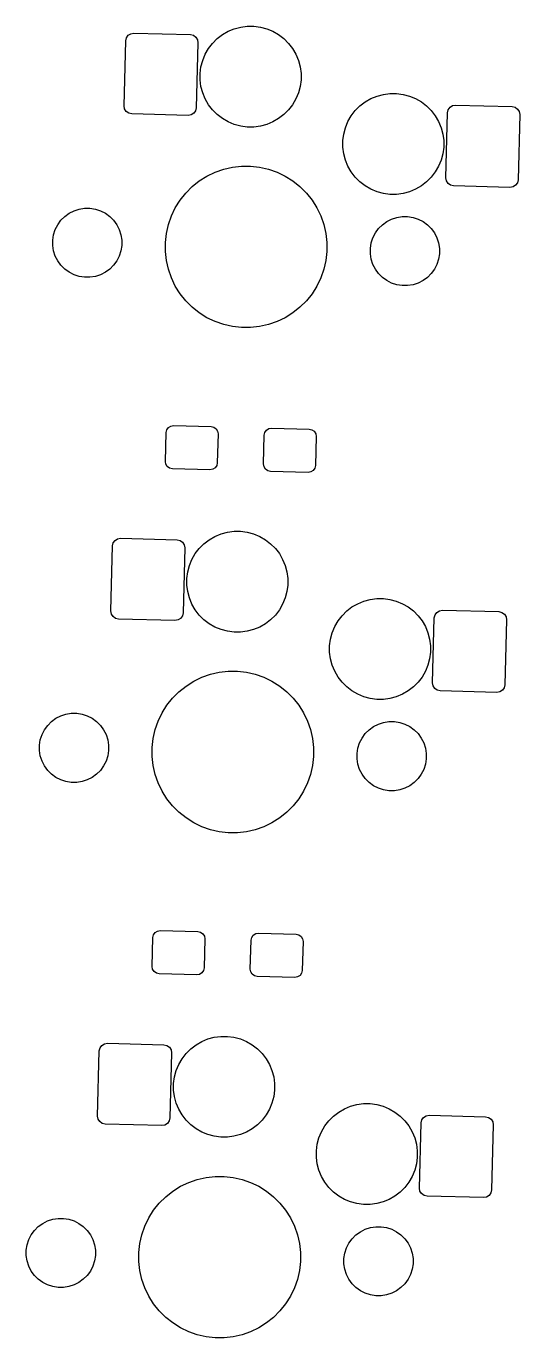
# Model space of a CAD drawing. Extents: x -173 to 103, y -39 to 59.
# Drawn here: x 48.1 to 65.18, y 7.77 to 53.2 of the extents above; entities that cross this region are included whole.
import ezdxf

# ---------------------------------------------------------------- set-up
doc = ezdxf.new("R2010")
doc.units = 0
doc.layers.add('BLACK', color=7, linetype='CONTINUOUS')

msp = doc.modelspace()

# ---------------------------------------------------------------- linework, layer by layer
at = {"layer": 'BLACK', "linetype": 'CONTINUOUS'}
for p, q in [((55.303566, 53.112357), (55.524677, 53.171603)), ((55.524677, 53.171603), (55.75163, 53.201482)), ((55.75163, 53.201482), (55.98054, 53.201482)), ((55.98054, 53.201482), (56.207493, 53.171603)), ((56.207493, 53.171603), (56.428604, 53.112357)), ((51.488042, 50.441226), (51.54711, 52.696974)), ((51.54711, 52.696974), (51.57051, 52.800386)), ((51.57051, 52.800386), (51.631703, 52.886972)), ((51.631703, 52.886972), (51.721373, 52.94355)), ((51.721373, 52.94355), (51.82587, 52.961505)), ((51.82587, 52.961505), (53.781721, 52.91029)), ((53.781721, 52.91029), (53.885133, 52.88689)), ((53.885133, 52.88689), (53.971719, 52.825697)), ((53.971719, 52.825697), (54.028297, 52.736027)), ((54.028297, 52.736027), (54.046252, 52.63153)), ((54.550365, 52.609084), (54.71223, 52.770949)), ((54.71223, 52.770949), (54.893837, 52.910301)), ((54.893837, 52.910301), (55.09208, 53.024756)), ((55.09208, 53.024756), (55.303566, 53.112357)), ((56.428604, 53.112357), (56.64009, 53.024756)), ((56.64009, 53.024756), (56.838333, 52.910301)), ((56.838333, 52.910301), (57.01994, 52.770949)), ((57.01994, 52.770949), (57.181805, 52.609084)), ((54.046252, 52.63153), (53.987184, 50.375782)), ((54.296558, 52.229234), (54.411013, 52.427477)), ((54.411013, 52.427477), (54.550365, 52.609084)), ((57.181805, 52.609084), (57.321157, 52.427477)), ((57.321157, 52.427477), (57.435612, 52.229234)), ((54.119832, 51.569684), (54.149711, 51.796637)), ((54.149711, 51.796637), (54.208957, 52.017748)), ((54.208957, 52.017748), (54.296558, 52.229234)), ((57.435612, 52.229234), (57.523213, 52.017748)), ((57.523213, 52.017748), (57.582459, 51.796637)), ((57.582459, 51.796637), (57.612338, 51.569684)), ((54.119832, 51.340774), (54.119832, 51.569684)), ((54.149711, 51.113821), (54.119832, 51.340774)), ((57.612338, 51.340774), (57.582459, 51.113821)), ((57.612338, 51.569684), (57.612338, 51.340774)), ((54.208957, 50.89271), (54.149711, 51.113821)), ((54.296558, 50.681224), (54.208957, 50.89271)), ((57.523213, 50.89271), (57.435612, 50.681224)), ((57.582459, 51.113821), (57.523213, 50.89271)), ((51.505997, 50.336729), (51.488042, 50.441226)), ((54.411013, 50.482981), (54.296558, 50.681224)), ((54.550365, 50.301374), (54.411013, 50.482981)), ((57.321157, 50.482981), (57.181805, 50.301374)), ((57.435612, 50.681224), (57.321157, 50.482981)), ((59.491062, 50.278953), (59.652927, 50.440818)), ((59.652927, 50.440818), (59.834534, 50.58017)), ((59.834534, 50.58017), (60.032777, 50.694625)), ((60.032777, 50.694625), (60.244263, 50.782226)), ((60.244263, 50.782226), (60.465374, 50.841472)), ((60.465374, 50.841472), (60.692327, 50.871351)), ((60.692327, 50.871351), (60.921237, 50.871351)), ((60.921237, 50.871351), (61.14819, 50.841472)), ((61.14819, 50.841472), (61.369301, 50.782226)), ((61.369301, 50.782226), (61.580787, 50.694625)), ((61.580787, 50.694625), (61.77903, 50.58017)), ((61.77903, 50.58017), (61.960637, 50.440818)), ((61.960637, 50.440818), (62.122502, 50.278953)), ((62.770276, 50.394544), (62.859946, 50.451122)), ((62.859946, 50.451122), (62.964443, 50.469077)), ((62.964443, 50.469077), (64.920294, 50.417862)), ((51.562575, 50.247059), (51.505997, 50.336729)), ((51.649161, 50.185866), (51.562575, 50.247059)), ((51.752573, 50.162466), (51.649161, 50.185866)), ((53.708424, 50.111251), (51.752573, 50.162466)), ((53.812921, 50.129206), (53.708424, 50.111251)), ((53.902591, 50.185784), (53.812921, 50.129206)), ((53.963784, 50.27237), (53.902591, 50.185784)), ((53.987184, 50.375782), (53.963784, 50.27237)), ((54.71223, 50.139509), (54.550365, 50.301374)), ((54.893837, 50.000157), (54.71223, 50.139509)), ((55.09208, 49.885702), (54.893837, 50.000157)), ((56.838333, 50.000157), (56.64009, 49.885702)), ((57.01994, 50.139509), (56.838333, 50.000157)), ((57.181805, 50.301374), (57.01994, 50.139509)), ((59.237255, 49.899103), (59.35171, 50.097346)), ((59.35171, 50.097346), (59.491062, 50.278953)), ((62.122502, 50.278953), (62.261854, 50.097346)), ((62.261854, 50.097346), (62.376309, 49.899103)), ((62.626615, 47.948798), (62.685683, 50.204546)), ((62.685683, 50.204546), (62.709083, 50.307958)), ((62.709083, 50.307958), (62.770276, 50.394544)), ((64.920294, 50.417862), (65.023706, 50.394462)), ((65.023706, 50.394462), (65.110292, 50.333269)), ((65.110292, 50.333269), (65.16687, 50.243599)), ((65.184825, 50.139102), (65.125757, 47.883354)), ((65.16687, 50.243599), (65.184825, 50.139102)), ((55.303566, 49.798101), (55.09208, 49.885702)), ((55.524677, 49.738855), (55.303566, 49.798101)), ((55.75163, 49.708976), (55.524677, 49.738855)), ((55.98054, 49.708976), (55.75163, 49.708976)), ((56.207493, 49.738855), (55.98054, 49.708976)), ((56.428604, 49.798101), (56.207493, 49.738855)), ((56.64009, 49.885702), (56.428604, 49.798101)), ((59.090408, 49.466506), (59.149654, 49.687617)), ((59.149654, 49.687617), (59.237255, 49.899103)), ((62.376309, 49.899103), (62.46391, 49.687617)), ((62.46391, 49.687617), (62.523156, 49.466506)), ((59.060529, 49.239553), (59.090408, 49.466506)), ((59.060529, 49.010643), (59.060529, 49.239553)), ((62.523156, 49.466506), (62.553035, 49.239553)), ((62.553035, 49.239553), (62.553035, 49.010643)), ((59.090408, 48.78369), (59.060529, 49.010643)), ((59.149654, 48.562579), (59.090408, 48.78369)), ((62.523156, 48.78369), (62.46391, 48.562579)), ((62.553035, 49.010643), (62.523156, 48.78369)), ((54.640127, 48.144114), (54.936502, 48.24782)), ((54.936502, 48.24782), (55.242624, 48.31769)), ((55.242624, 48.31769), (55.554644, 48.352846)), ((55.554644, 48.352846), (55.868638, 48.352846)), ((55.868638, 48.352846), (56.180658, 48.31769)), ((56.180658, 48.31769), (56.48678, 48.24782)), ((56.48678, 48.24782), (56.783155, 48.144114)), ((59.237255, 48.351093), (59.149654, 48.562579)), ((59.35171, 48.15285), (59.237255, 48.351093)), ((62.376309, 48.351093), (62.261854, 48.15285)), ((62.46391, 48.562579), (62.376309, 48.351093)), ((53.845871, 47.645049), (54.091361, 47.840821)), ((54.091361, 47.840821), (54.357228, 48.007877)), ((54.357228, 48.007877), (54.640127, 48.144114)), ((56.783155, 48.144114), (57.066054, 48.007877)), ((57.066054, 48.007877), (57.331921, 47.840821)), ((57.331921, 47.840821), (57.577411, 47.645049)), ((59.491062, 47.971243), (59.35171, 48.15285)), ((59.652927, 47.809378), (59.491062, 47.971243)), ((59.834534, 47.670026), (59.652927, 47.809378)), ((61.960637, 47.809378), (61.77903, 47.670026)), ((62.122502, 47.971243), (61.960637, 47.809378)), ((62.261854, 48.15285), (62.122502, 47.971243)), ((62.64457, 47.844301), (62.626615, 47.948798)), ((62.701148, 47.754631), (62.64457, 47.844301)), ((62.787734, 47.693438), (62.701148, 47.754631)), ((65.102357, 47.779942), (65.041164, 47.693356)), ((65.125757, 47.883354), (65.102357, 47.779942)), ((53.428071, 47.177531), (53.623843, 47.423021)), ((53.623843, 47.423021), (53.845871, 47.645049)), ((57.577411, 47.645049), (57.799439, 47.423021)), ((57.799439, 47.423021), (57.995211, 47.177531)), ((60.032777, 47.555571), (59.834534, 47.670026)), ((60.244263, 47.46797), (60.032777, 47.555571)), ((60.465374, 47.408724), (60.244263, 47.46797)), ((60.692327, 47.378845), (60.465374, 47.408724)), ((60.921237, 47.378845), (60.692327, 47.378845)), ((61.14819, 47.408724), (60.921237, 47.378845)), ((61.369301, 47.46797), (61.14819, 47.408724)), ((61.580787, 47.555571), (61.369301, 47.46797)), ((61.77903, 47.670026), (61.580787, 47.555571)), ((62.891146, 47.670038), (62.787734, 47.693438)), ((64.846997, 47.618823), (62.891146, 47.670038)), ((64.951494, 47.636778), (64.846997, 47.618823)), ((65.041164, 47.693356), (64.951494, 47.636778)), ((49.586528, 46.724392), (49.754306, 46.809879)), ((49.754306, 46.809879), (49.933392, 46.868068)), ((49.933392, 46.868068), (50.119375, 46.897525)), ((50.119375, 46.897525), (50.307677, 46.897525)), ((50.307677, 46.897525), (50.49366, 46.868068)), ((50.49366, 46.868068), (50.672746, 46.809879)), ((50.672746, 46.809879), (50.840524, 46.724392)), ((53.124778, 46.628765), (53.261015, 46.911664)), ((53.261015, 46.911664), (53.428071, 47.177531)), ((57.995211, 47.177531), (58.162267, 46.911664)), ((58.162267, 46.911664), (58.298504, 46.628765)), ((49.190358, 46.328222), (49.301039, 46.480562)), ((49.301039, 46.480562), (49.434188, 46.613711)), ((49.434188, 46.613711), (49.586528, 46.724392)), ((50.840524, 46.724392), (50.992864, 46.613711)), ((50.992864, 46.613711), (51.126013, 46.480562)), ((51.126013, 46.480562), (51.236694, 46.328222)), ((53.021072, 46.33239), (53.124778, 46.628765)), ((58.298504, 46.628765), (58.40221, 46.33239)), ((60.430418, 46.325765), (60.582758, 46.436446)), ((60.582758, 46.436446), (60.750536, 46.521933)), ((60.750536, 46.521933), (60.929622, 46.580122)), ((60.929622, 46.580122), (61.115605, 46.609579)), ((61.115605, 46.609579), (61.303907, 46.609579)), ((61.303907, 46.609579), (61.48989, 46.580122)), ((61.48989, 46.580122), (61.668976, 46.521933)), ((61.668976, 46.521933), (61.836754, 46.436446)), ((61.836754, 46.436446), (61.989094, 46.325765)), ((49.017225, 45.795375), (49.046682, 45.981358)), ((49.046682, 45.981358), (49.104871, 46.160444)), ((49.104871, 46.160444), (49.190358, 46.328222)), ((51.236694, 46.328222), (51.322181, 46.160444)), ((51.322181, 46.160444), (51.38037, 45.981358)), ((51.38037, 45.981358), (51.409827, 45.795375)), ((52.916046, 45.714248), (52.951202, 46.026268)), ((52.951202, 46.026268), (53.021072, 46.33239)), ((58.40221, 46.33239), (58.47208, 46.026268)), ((58.47208, 46.026268), (58.507236, 45.714248)), ((60.101101, 45.872498), (60.186588, 46.040276)), ((60.186588, 46.040276), (60.297269, 46.192616)), ((60.297269, 46.192616), (60.430418, 46.325765)), ((61.989094, 46.325765), (62.122243, 46.192616)), ((62.122243, 46.192616), (62.232924, 46.040276)), ((62.232924, 46.040276), (62.318411, 45.872498)), ((49.017225, 45.607073), (49.017225, 45.795375)), ((49.046682, 45.42109), (49.017225, 45.607073)), ((51.409827, 45.607073), (51.38037, 45.42109)), ((51.409827, 45.795375), (51.409827, 45.607073)), ((52.916046, 45.400254), (52.916046, 45.714248)), ((58.507236, 45.714248), (58.507236, 45.400254)), ((60.013455, 45.507429), (60.042912, 45.693412)), ((60.013455, 45.319127), (60.013455, 45.507429)), ((60.042912, 45.693412), (60.101101, 45.872498)), ((62.318411, 45.872498), (62.3766, 45.693412)), ((62.3766, 45.693412), (62.406057, 45.507429)), ((62.406057, 45.507429), (62.406057, 45.319127)), ((49.104871, 45.242004), (49.046682, 45.42109)), ((49.190358, 45.074226), (49.104871, 45.242004)), ((49.301039, 44.921886), (49.190358, 45.074226)), ((51.236694, 45.074226), (51.126013, 44.921886)), ((51.322181, 45.242004), (51.236694, 45.074226)), ((51.38037, 45.42109), (51.322181, 45.242004)), ((52.951202, 45.088234), (52.916046, 45.400254)), ((53.021072, 44.782112), (52.951202, 45.088234)), ((58.47208, 45.088234), (58.40221, 44.782112)), ((58.507236, 45.400254), (58.47208, 45.088234)), ((60.042912, 45.133144), (60.013455, 45.319127)), ((60.101101, 44.954058), (60.042912, 45.133144)), ((62.3766, 45.133144), (62.318411, 44.954058)), ((62.406057, 45.319127), (62.3766, 45.133144)), ((49.434188, 44.788737), (49.301039, 44.921886)), ((49.586528, 44.678056), (49.434188, 44.788737)), ((49.754306, 44.592569), (49.586528, 44.678056)), ((49.933392, 44.53438), (49.754306, 44.592569)), ((50.119375, 44.504923), (49.933392, 44.53438)), ((50.49366, 44.53438), (50.307677, 44.504923)), ((50.672746, 44.592569), (50.49366, 44.53438)), ((50.840524, 44.678056), (50.672746, 44.592569)), ((50.992864, 44.788737), (50.840524, 44.678056)), ((51.126013, 44.921886), (50.992864, 44.788737)), ((53.124778, 44.485737), (53.021072, 44.782112)), ((58.40221, 44.782112), (58.298504, 44.485737)), ((60.186588, 44.78628), (60.101101, 44.954058)), ((60.297269, 44.63394), (60.186588, 44.78628)), ((60.430418, 44.500791), (60.297269, 44.63394)), ((62.122243, 44.63394), (61.989094, 44.500791)), ((62.232924, 44.78628), (62.122243, 44.63394)), ((62.318411, 44.954058), (62.232924, 44.78628)), ((50.307677, 44.504923), (50.119375, 44.504923)), ((53.261015, 44.202838), (53.124778, 44.485737)), ((53.428071, 43.936971), (53.261015, 44.202838)), ((58.162267, 44.202838), (57.995211, 43.936971)), ((58.298504, 44.485737), (58.162267, 44.202838)), ((60.582758, 44.39011), (60.430418, 44.500791)), ((60.750536, 44.304623), (60.582758, 44.39011)), ((60.929622, 44.246434), (60.750536, 44.304623)), ((61.115605, 44.216977), (60.929622, 44.246434)), ((61.303907, 44.216977), (61.115605, 44.216977)), ((61.48989, 44.246434), (61.303907, 44.216977)), ((61.668976, 44.304623), (61.48989, 44.246434)), ((61.836754, 44.39011), (61.668976, 44.304623)), ((61.989094, 44.500791), (61.836754, 44.39011)), ((53.623843, 43.691481), (53.428071, 43.936971)), ((53.845871, 43.469453), (53.623843, 43.691481)), ((57.799439, 43.691481), (57.577411, 43.469453)), ((57.995211, 43.936971), (57.799439, 43.691481)), ((54.091361, 43.273681), (53.845871, 43.469453)), ((54.357228, 43.106625), (54.091361, 43.273681)), ((57.331921, 43.273681), (57.066054, 43.106625)), ((57.577411, 43.469453), (57.331921, 43.273681)), ((54.640127, 42.970388), (54.357228, 43.106625)), ((54.936502, 42.866682), (54.640127, 42.970388)), ((55.242624, 42.796812), (54.936502, 42.866682)), ((55.554644, 42.761656), (55.242624, 42.796812)), ((55.868638, 42.761656), (55.554644, 42.761656)), ((56.180658, 42.796812), (55.868638, 42.761656)), ((56.48678, 42.866682), (56.180658, 42.796812)), ((56.783155, 42.970388), (56.48678, 42.866682)), ((57.066054, 43.106625), (56.783155, 42.970388)), ((52.916186, 38.127882), (52.942363, 39.127539)), ((52.942363, 39.127539), (52.963891, 39.222679)), ((52.963891, 39.222679), (53.020188, 39.302339)), ((53.020188, 39.302339), (53.102685, 39.35439)), ((53.102685, 39.35439), (53.198821, 39.370909)), ((53.198821, 39.370909), (54.498376, 39.336879)), ((54.498376, 39.336879), (54.593516, 39.315351)), ((54.593516, 39.315351), (54.673176, 39.259054)), ((54.673176, 39.259054), (54.725227, 39.176557)), ((54.741746, 39.08042), (54.715569, 38.080763)), ((54.725227, 39.176557), (54.741746, 39.08042)), ((56.341197, 39.038537), (56.362725, 39.133677)), ((56.362725, 39.133677), (56.419022, 39.213337)), ((56.419022, 39.213337), (56.501519, 39.265388)), ((56.501519, 39.265388), (56.597655, 39.281907)), ((56.597655, 39.281907), (57.89721, 39.247877)), ((57.89721, 39.247877), (57.99235, 39.226349)), ((57.99235, 39.226349), (58.07201, 39.170052)), ((58.07201, 39.170052), (58.124061, 39.087555)), ((58.124061, 39.087555), (58.14058, 38.991418)), ((56.31502, 38.03888), (56.341197, 39.038537)), ((58.14058, 38.991418), (58.114403, 37.991761)), ((52.932705, 38.031745), (52.916186, 38.127882)), ((52.984756, 37.949248), (52.932705, 38.031745)), ((53.064416, 37.892951), (52.984756, 37.949248)), ((53.159556, 37.871423), (53.064416, 37.892951)), ((54.459111, 37.837393), (53.159556, 37.871423)), ((54.555247, 37.853912), (54.459111, 37.837393)), ((54.637744, 37.905963), (54.555247, 37.853912)), ((54.694041, 37.985623), (54.637744, 37.905963)), ((54.715569, 38.080763), (54.694041, 37.985623)), ((56.331539, 37.942743), (56.31502, 38.03888)), ((56.38359, 37.860246), (56.331539, 37.942743)), ((56.46325, 37.803949), (56.38359, 37.860246)), ((56.55839, 37.782421), (56.46325, 37.803949)), ((57.857945, 37.748391), (56.55839, 37.782421)), ((57.954081, 37.76491), (57.857945, 37.748391)), ((58.036578, 37.816961), (57.954081, 37.76491)), ((58.092875, 37.896621), (58.036578, 37.816961)), ((58.114403, 37.991761), (58.092875, 37.896621)), ((51.173606, 35.392968), (51.263276, 35.449546)), ((51.263276, 35.449546), (51.367773, 35.467501)), ((51.367773, 35.467501), (53.323624, 35.416286)), ((54.43574, 35.416297), (54.633983, 35.530752)), ((54.633983, 35.530752), (54.845469, 35.618353)), ((54.845469, 35.618353), (55.06658, 35.677599)), ((55.06658, 35.677599), (55.293533, 35.707478)), ((55.293533, 35.707478), (55.522443, 35.707478)), ((55.522443, 35.707478), (55.749396, 35.677599)), ((55.749396, 35.677599), (55.970507, 35.618353)), ((55.970507, 35.618353), (56.181993, 35.530752)), ((56.181993, 35.530752), (56.380236, 35.416297)), ((51.029945, 32.947222), (51.089013, 35.20297)), ((51.089013, 35.20297), (51.112413, 35.306382)), ((51.112413, 35.306382), (51.173606, 35.392968)), ((53.323624, 35.416286), (53.427036, 35.392886)), ((53.427036, 35.392886), (53.513622, 35.331693)), ((53.513622, 35.331693), (53.5702, 35.242023)), ((53.588155, 35.137526), (53.529087, 32.881778)), ((53.5702, 35.242023), (53.588155, 35.137526)), ((53.952916, 34.933473), (54.092268, 35.11508)), ((54.092268, 35.11508), (54.254133, 35.276945)), ((54.254133, 35.276945), (54.43574, 35.416297)), ((56.380236, 35.416297), (56.561843, 35.276945)), ((56.561843, 35.276945), (56.723708, 35.11508)), ((56.723708, 35.11508), (56.86306, 34.933473)), ((53.75086, 34.523744), (53.838461, 34.73523)), ((53.838461, 34.73523), (53.952916, 34.933473)), ((56.86306, 34.933473), (56.977515, 34.73523)), ((56.977515, 34.73523), (57.065116, 34.523744)), ((53.661735, 34.07568), (53.691614, 34.302633)), ((53.661735, 33.84677), (53.661735, 34.07568)), ((53.691614, 34.302633), (53.75086, 34.523744)), ((57.065116, 34.523744), (57.124362, 34.302633)), ((57.124362, 34.302633), (57.154241, 34.07568)), ((57.154241, 34.07568), (57.154241, 33.84677)), ((53.691614, 33.619817), (53.661735, 33.84677)), ((53.75086, 33.398706), (53.691614, 33.619817)), ((57.124362, 33.619817), (57.065116, 33.398706)), ((57.154241, 33.84677), (57.124362, 33.619817)), ((53.838461, 33.18722), (53.75086, 33.398706)), ((53.952916, 32.988977), (53.838461, 33.18722)), ((56.977515, 33.18722), (56.86306, 32.988977)), ((57.065116, 33.398706), (56.977515, 33.18722)), ((59.376437, 33.086166), (59.57468, 33.200621)), ((59.57468, 33.200621), (59.786166, 33.288222)), ((59.786166, 33.288222), (60.007277, 33.347468)), ((60.007277, 33.347468), (60.23423, 33.377347)), ((60.23423, 33.377347), (60.46314, 33.377347)), ((60.46314, 33.377347), (60.690093, 33.347468)), ((60.690093, 33.347468), (60.911204, 33.288222)), ((60.911204, 33.288222), (61.12269, 33.200621)), ((61.12269, 33.200621), (61.320933, 33.086166)), ((51.0479, 32.842725), (51.029945, 32.947222)), ((51.104478, 32.753055), (51.0479, 32.842725)), ((51.191064, 32.691862), (51.104478, 32.753055)), ((53.505687, 32.778366), (53.444494, 32.69178)), ((53.529087, 32.881778), (53.505687, 32.778366)), ((54.092268, 32.80737), (53.952916, 32.988977)), ((54.254133, 32.645505), (54.092268, 32.80737)), ((56.723708, 32.80737), (56.561843, 32.645505)), ((56.86306, 32.988977), (56.723708, 32.80737)), ((58.893613, 32.603342), (59.032965, 32.784949)), ((59.032965, 32.784949), (59.19483, 32.946814)), ((59.19483, 32.946814), (59.376437, 33.086166)), ((61.320933, 33.086166), (61.50254, 32.946814)), ((61.50254, 32.946814), (61.664405, 32.784949)), ((61.664405, 32.784949), (61.803757, 32.603342)), ((62.168518, 30.454794), (62.227586, 32.710542)), ((62.227586, 32.710542), (62.250986, 32.813954)), ((62.250986, 32.813954), (62.312179, 32.90054)), ((62.312179, 32.90054), (62.401849, 32.957118)), ((62.401849, 32.957118), (62.506346, 32.975073)), ((62.506346, 32.975073), (64.462197, 32.923858)), ((64.462197, 32.923858), (64.565609, 32.900458)), ((64.565609, 32.900458), (64.652195, 32.839265)), ((64.652195, 32.839265), (64.708773, 32.749595)), ((64.708773, 32.749595), (64.726728, 32.645098)), ((51.294476, 32.668462), (51.191064, 32.691862)), ((53.250327, 32.617247), (51.294476, 32.668462)), ((53.354824, 32.635202), (53.250327, 32.617247)), ((53.444494, 32.69178), (53.354824, 32.635202)), ((54.43574, 32.506153), (54.254133, 32.645505)), ((54.633983, 32.391698), (54.43574, 32.506153)), ((54.845469, 32.304097), (54.633983, 32.391698)), ((55.06658, 32.244851), (54.845469, 32.304097)), ((55.970507, 32.304097), (55.749396, 32.244851)), ((56.181993, 32.391698), (55.970507, 32.304097)), ((56.380236, 32.506153), (56.181993, 32.391698)), ((56.561843, 32.645505), (56.380236, 32.506153)), ((58.691557, 32.193613), (58.779158, 32.405099)), ((58.779158, 32.405099), (58.893613, 32.603342)), ((61.803757, 32.603342), (61.918212, 32.405099)), ((61.918212, 32.405099), (62.005813, 32.193613)), ((64.726728, 32.645098), (64.66766, 30.38935)), ((55.293533, 32.214972), (55.06658, 32.244851)), ((55.522443, 32.214972), (55.293533, 32.214972)), ((55.749396, 32.244851), (55.522443, 32.214972)), ((58.602432, 31.745549), (58.632311, 31.972502)), ((58.632311, 31.972502), (58.691557, 32.193613)), ((62.005813, 32.193613), (62.065059, 31.972502)), ((62.065059, 31.972502), (62.094938, 31.745549)), ((58.602432, 31.516639), (58.602432, 31.745549)), ((58.632311, 31.289686), (58.602432, 31.516639)), ((62.094938, 31.516639), (62.065059, 31.289686)), ((62.094938, 31.745549), (62.094938, 31.516639)), ((58.691557, 31.068575), (58.632311, 31.289686)), ((58.779158, 30.857089), (58.691557, 31.068575)), ((62.005813, 31.068575), (61.918212, 30.857089)), ((62.065059, 31.289686), (62.005813, 31.068575)), ((53.633264, 30.346817), (53.899131, 30.513873)), ((53.899131, 30.513873), (54.18203, 30.65011)), ((54.18203, 30.65011), (54.478405, 30.753816)), ((54.478405, 30.753816), (54.784527, 30.823686)), ((54.784527, 30.823686), (55.096547, 30.858842)), ((55.096547, 30.858842), (55.410541, 30.858842)), ((55.410541, 30.858842), (55.722561, 30.823686)), ((55.722561, 30.823686), (56.028683, 30.753816)), ((56.028683, 30.753816), (56.325058, 30.65011)), ((56.325058, 30.65011), (56.607957, 30.513873)), ((56.607957, 30.513873), (56.873824, 30.346817)), ((58.893613, 30.658846), (58.779158, 30.857089)), ((59.032965, 30.477239), (58.893613, 30.658846)), ((59.19483, 30.315374), (59.032965, 30.477239)), ((61.664405, 30.477239), (61.50254, 30.315374)), ((61.803757, 30.658846), (61.664405, 30.477239)), ((61.918212, 30.857089), (61.803757, 30.658846)), ((62.186473, 30.350297), (62.168518, 30.454794)), ((53.165746, 29.929017), (53.387774, 30.151045)), ((53.387774, 30.151045), (53.633264, 30.346817)), ((56.873824, 30.346817), (57.119314, 30.151045)), ((57.119314, 30.151045), (57.341342, 29.929017)), ((59.376437, 30.176022), (59.19483, 30.315374)), ((59.57468, 30.061567), (59.376437, 30.176022)), ((59.786166, 29.973966), (59.57468, 30.061567)), ((61.12269, 30.061567), (60.911204, 29.973966)), ((61.320933, 30.176022), (61.12269, 30.061567)), ((61.50254, 30.315374), (61.320933, 30.176022)), ((62.243051, 30.260627), (62.186473, 30.350297)), ((62.329637, 30.199434), (62.243051, 30.260627)), ((62.433049, 30.176034), (62.329637, 30.199434)), ((64.3889, 30.124819), (62.433049, 30.176034)), ((64.493397, 30.142774), (64.3889, 30.124819)), ((64.583067, 30.199352), (64.493397, 30.142774)), ((64.64426, 30.285938), (64.583067, 30.199352)), ((64.66766, 30.38935), (64.64426, 30.285938)), ((52.802918, 29.41766), (52.969974, 29.683527)), ((52.969974, 29.683527), (53.165746, 29.929017)), ((57.341342, 29.929017), (57.537114, 29.683527)), ((57.537114, 29.683527), (57.70417, 29.41766)), ((60.007277, 29.91472), (59.786166, 29.973966)), ((60.23423, 29.884841), (60.007277, 29.91472)), ((60.46314, 29.884841), (60.23423, 29.884841)), ((60.690093, 29.91472), (60.46314, 29.884841)), ((60.911204, 29.973966), (60.690093, 29.91472)), ((48.842942, 28.986558), (48.976091, 29.119707)), ((48.976091, 29.119707), (49.128431, 29.230388)), ((49.128431, 29.230388), (49.296209, 29.315875)), ((49.296209, 29.315875), (49.475295, 29.374064)), ((49.475295, 29.374064), (49.661278, 29.403521)), ((49.661278, 29.403521), (49.84958, 29.403521)), ((49.84958, 29.403521), (50.035563, 29.374064)), ((50.035563, 29.374064), (50.214649, 29.315875)), ((50.214649, 29.315875), (50.382427, 29.230388)), ((50.382427, 29.230388), (50.534767, 29.119707)), ((50.534767, 29.119707), (50.667916, 28.986558)), ((52.562975, 28.838386), (52.666681, 29.134761)), ((52.666681, 29.134761), (52.802918, 29.41766)), ((57.70417, 29.41766), (57.840407, 29.134761)), ((57.840407, 29.134761), (57.944113, 28.838386)), ((60.292439, 29.027929), (60.471525, 29.086118)), ((60.471525, 29.086118), (60.657508, 29.115575)), ((60.657508, 29.115575), (60.84581, 29.115575)), ((60.84581, 29.115575), (61.031793, 29.086118)), ((61.031793, 29.086118), (61.210879, 29.027929)), ((48.588585, 28.487354), (48.646774, 28.66644)), ((48.646774, 28.66644), (48.732261, 28.834218)), ((48.732261, 28.834218), (48.842942, 28.986558)), ((50.667916, 28.986558), (50.778597, 28.834218)), ((50.778597, 28.834218), (50.864084, 28.66644)), ((50.864084, 28.66644), (50.922273, 28.487354)), ((52.493105, 28.532264), (52.562975, 28.838386)), ((57.944113, 28.838386), (58.013983, 28.532264)), ((59.728491, 28.546272), (59.839172, 28.698612)), ((59.839172, 28.698612), (59.972321, 28.831761)), ((59.972321, 28.831761), (60.124661, 28.942442)), ((60.124661, 28.942442), (60.292439, 29.027929)), ((61.210879, 29.027929), (61.378657, 28.942442)), ((61.378657, 28.942442), (61.530997, 28.831761)), ((61.530997, 28.831761), (61.664146, 28.698612)), ((61.664146, 28.698612), (61.774827, 28.546272)), ((48.559128, 28.301371), (48.588585, 28.487354)), ((48.559128, 28.113069), (48.559128, 28.301371)), ((50.922273, 28.487354), (50.95173, 28.301371)), ((50.95173, 28.301371), (50.95173, 28.113069)), ((52.457949, 28.220244), (52.493105, 28.532264)), ((52.457949, 27.90625), (52.457949, 28.220244)), ((58.013983, 28.532264), (58.049139, 28.220244)), ((58.049139, 28.220244), (58.049139, 27.90625)), ((59.555358, 28.013425), (59.584815, 28.199408)), ((59.584815, 28.199408), (59.643004, 28.378494)), ((59.643004, 28.378494), (59.728491, 28.546272)), ((61.774827, 28.546272), (61.860314, 28.378494)), ((61.860314, 28.378494), (61.918503, 28.199408)), ((61.918503, 28.199408), (61.94796, 28.013425)), ((48.588585, 27.927086), (48.559128, 28.113069)), ((48.646774, 27.748), (48.588585, 27.927086)), ((48.732261, 27.580222), (48.646774, 27.748)), ((50.864084, 27.748), (50.778597, 27.580222)), ((50.922273, 27.927086), (50.864084, 27.748)), ((50.95173, 28.113069), (50.922273, 27.927086)), ((52.493105, 27.59423), (52.457949, 27.90625)), ((58.049139, 27.90625), (58.013983, 27.59423)), ((59.555358, 27.825123), (59.555358, 28.013425)), ((59.584815, 27.63914), (59.555358, 27.825123)), ((61.94796, 27.825123), (61.918503, 27.63914)), ((61.94796, 28.013425), (61.94796, 27.825123)), ((48.842942, 27.427882), (48.732261, 27.580222)), ((48.976091, 27.294733), (48.842942, 27.427882)), ((49.128431, 27.184052), (48.976091, 27.294733)), ((50.534767, 27.294733), (50.382427, 27.184052)), ((50.667916, 27.427882), (50.534767, 27.294733)), ((50.778597, 27.580222), (50.667916, 27.427882)), ((52.562975, 27.288108), (52.493105, 27.59423)), ((52.666681, 26.991733), (52.562975, 27.288108)), ((57.944113, 27.288108), (57.840407, 26.991733)), ((58.013983, 27.59423), (57.944113, 27.288108)), ((59.643004, 27.460054), (59.584815, 27.63914)), ((59.728491, 27.292276), (59.643004, 27.460054)), ((59.839172, 27.139936), (59.728491, 27.292276)), ((61.774827, 27.292276), (61.664146, 27.139936)), ((61.860314, 27.460054), (61.774827, 27.292276)), ((61.918503, 27.63914), (61.860314, 27.460054)), ((49.296209, 27.098565), (49.128431, 27.184052)), ((49.475295, 27.040376), (49.296209, 27.098565)), ((49.661278, 27.010919), (49.475295, 27.040376)), ((49.84958, 27.010919), (49.661278, 27.010919)), ((50.035563, 27.040376), (49.84958, 27.010919)), ((50.214649, 27.098565), (50.035563, 27.040376)), ((50.382427, 27.184052), (50.214649, 27.098565)), ((52.802918, 26.708834), (52.666681, 26.991733)), ((57.840407, 26.991733), (57.70417, 26.708834)), ((59.972321, 27.006787), (59.839172, 27.139936)), ((60.124661, 26.896106), (59.972321, 27.006787)), ((60.292439, 26.810619), (60.124661, 26.896106)), ((60.471525, 26.75243), (60.292439, 26.810619)), ((61.210879, 26.810619), (61.031793, 26.75243)), ((61.378657, 26.896106), (61.210879, 26.810619)), ((61.530997, 27.006787), (61.378657, 26.896106)), ((61.664146, 27.139936), (61.530997, 27.006787)), ((52.969974, 26.442967), (52.802918, 26.708834)), ((53.165746, 26.197477), (52.969974, 26.442967)), ((57.537114, 26.442967), (57.341342, 26.197477)), ((57.70417, 26.708834), (57.537114, 26.442967)), ((60.657508, 26.722973), (60.471525, 26.75243)), ((60.84581, 26.722973), (60.657508, 26.722973)), ((61.031793, 26.75243), (60.84581, 26.722973)), ((53.387774, 25.975449), (53.165746, 26.197477)), ((53.633264, 25.779677), (53.387774, 25.975449)), ((57.119314, 25.975449), (56.873824, 25.779677)), ((57.341342, 26.197477), (57.119314, 25.975449)), ((53.899131, 25.612621), (53.633264, 25.779677)), ((54.18203, 25.476384), (53.899131, 25.612621)), ((54.478405, 25.372678), (54.18203, 25.476384)), ((56.325058, 25.476384), (56.028683, 25.372678)), ((56.607957, 25.612621), (56.325058, 25.476384)), ((56.873824, 25.779677), (56.607957, 25.612621)), ((54.784527, 25.302808), (54.478405, 25.372678)), ((55.096547, 25.267652), (54.784527, 25.302808)), ((55.410541, 25.267652), (55.096547, 25.267652)), ((55.722561, 25.302808), (55.410541, 25.267652)), ((56.028683, 25.372678), (55.722561, 25.302808)), ((52.505814, 21.728675), (52.562111, 21.808335)), ((52.562111, 21.808335), (52.644608, 21.860386)), ((52.644608, 21.860386), (52.740744, 21.876905)), ((52.740744, 21.876905), (54.040299, 21.842875)), ((54.040299, 21.842875), (54.135439, 21.821347)), ((54.135439, 21.821347), (54.215099, 21.76505)), ((52.458109, 20.633878), (52.484286, 21.633535)), ((52.484286, 21.633535), (52.505814, 21.728675)), ((54.215099, 21.76505), (54.26715, 21.682553)), ((54.283669, 21.586416), (54.257492, 20.586759)), ((54.26715, 21.682553), (54.283669, 21.586416)), ((55.856943, 20.544876), (55.88312, 21.544533)), ((55.88312, 21.544533), (55.904648, 21.639673)), ((55.904648, 21.639673), (55.960945, 21.719333)), ((55.960945, 21.719333), (56.043442, 21.771384)), ((56.043442, 21.771384), (56.139578, 21.787903)), ((56.139578, 21.787903), (57.439133, 21.753873)), ((57.439133, 21.753873), (57.534273, 21.732345)), ((57.534273, 21.732345), (57.613933, 21.676048)), ((57.613933, 21.676048), (57.665984, 21.593551)), ((57.682503, 21.497414), (57.656326, 20.497757)), ((57.665984, 21.593551), (57.682503, 21.497414)), ((52.474628, 20.537741), (52.458109, 20.633878)), ((52.526679, 20.455244), (52.474628, 20.537741)), ((52.606339, 20.398947), (52.526679, 20.455244)), ((54.235964, 20.491619), (54.179667, 20.411959)), ((54.257492, 20.586759), (54.235964, 20.491619)), ((55.873462, 20.448739), (55.856943, 20.544876)), ((55.925513, 20.366242), (55.873462, 20.448739)), ((57.656326, 20.497757), (57.634798, 20.402617)), ((52.701479, 20.377419), (52.606339, 20.398947)), ((54.001034, 20.343389), (52.701479, 20.377419)), ((54.09717, 20.359908), (54.001034, 20.343389)), ((54.179667, 20.411959), (54.09717, 20.359908)), ((56.005173, 20.309945), (55.925513, 20.366242)), ((56.100313, 20.288417), (56.005173, 20.309945)), ((57.399868, 20.254387), (56.100313, 20.288417)), ((57.496004, 20.270906), (57.399868, 20.254387)), ((57.578501, 20.322957), (57.496004, 20.270906)), ((57.634798, 20.402617), (57.578501, 20.322957)), ((54.387373, 18.12435), (54.608484, 18.183596)), ((54.608484, 18.183596), (54.835437, 18.213475)), ((54.835437, 18.213475), (55.064347, 18.213475)), ((55.064347, 18.213475), (55.2913, 18.183596)), ((55.2913, 18.183596), (55.512411, 18.12435)), ((50.630917, 17.708967), (50.654317, 17.812379)), ((50.654317, 17.812379), (50.71551, 17.898965)), ((50.71551, 17.898965), (50.80518, 17.955543)), ((50.80518, 17.955543), (50.909677, 17.973498)), ((50.909677, 17.973498), (52.865528, 17.922283)), ((52.865528, 17.922283), (52.96894, 17.898883)), ((52.96894, 17.898883), (53.055526, 17.83769)), ((53.055526, 17.83769), (53.112104, 17.74802)), ((53.112104, 17.74802), (53.130059, 17.643523)), ((53.634172, 17.621077), (53.796037, 17.782942)), ((53.796037, 17.782942), (53.977644, 17.922294)), ((53.977644, 17.922294), (54.175887, 18.036749)), ((54.175887, 18.036749), (54.387373, 18.12435)), ((55.512411, 18.12435), (55.723897, 18.036749)), ((55.723897, 18.036749), (55.92214, 17.922294)), ((55.92214, 17.922294), (56.103747, 17.782942)), ((56.103747, 17.782942), (56.265612, 17.621077)), ((50.571849, 15.453219), (50.630917, 17.708967)), ((53.130059, 17.643523), (53.070991, 15.387775)), ((53.380365, 17.241227), (53.49482, 17.43947)), ((53.49482, 17.43947), (53.634172, 17.621077)), ((56.265612, 17.621077), (56.404964, 17.43947)), ((56.404964, 17.43947), (56.519419, 17.241227)), ((53.203639, 16.581677), (53.233518, 16.80863)), ((53.233518, 16.80863), (53.292764, 17.029741)), ((53.292764, 17.029741), (53.380365, 17.241227)), ((56.519419, 17.241227), (56.60702, 17.029741)), ((56.60702, 17.029741), (56.666266, 16.80863)), ((56.666266, 16.80863), (56.696145, 16.581677)), ((53.203639, 16.352767), (53.203639, 16.581677)), ((56.696145, 16.581677), (56.696145, 16.352767)), ((53.233518, 16.125814), (53.203639, 16.352767)), ((53.292764, 15.904703), (53.233518, 16.125814)), ((53.380365, 15.693217), (53.292764, 15.904703)), ((56.60702, 15.904703), (56.519419, 15.693217)), ((56.666266, 16.125814), (56.60702, 15.904703)), ((56.696145, 16.352767), (56.666266, 16.125814)), ((50.589804, 15.348722), (50.571849, 15.453219)), ((53.49482, 15.494974), (53.380365, 15.693217)), ((53.634172, 15.313367), (53.49482, 15.494974)), ((56.404964, 15.494974), (56.265612, 15.313367)), ((56.519419, 15.693217), (56.404964, 15.494974)), ((58.574869, 15.290946), (58.736734, 15.452811)), ((58.736734, 15.452811), (58.918341, 15.592163)), ((58.918341, 15.592163), (59.116584, 15.706618)), ((59.116584, 15.706618), (59.32807, 15.794219)), ((59.32807, 15.794219), (59.549181, 15.853465)), ((59.549181, 15.853465), (59.776134, 15.883344)), ((59.776134, 15.883344), (60.005044, 15.883344)), ((60.005044, 15.883344), (60.231997, 15.853465)), ((60.231997, 15.853465), (60.453108, 15.794219)), ((60.453108, 15.794219), (60.664594, 15.706618)), ((60.664594, 15.706618), (60.862837, 15.592163)), ((60.862837, 15.592163), (61.044444, 15.452811)), ((61.044444, 15.452811), (61.206309, 15.290946)), ((61.854083, 15.406537), (61.943753, 15.463115)), ((61.943753, 15.463115), (62.04825, 15.48107)), ((62.04825, 15.48107), (64.004101, 15.429855)), ((50.646382, 15.259052), (50.589804, 15.348722)), ((50.732968, 15.197859), (50.646382, 15.259052)), ((50.83638, 15.174459), (50.732968, 15.197859)), ((52.792231, 15.123244), (50.83638, 15.174459)), ((52.896728, 15.141199), (52.792231, 15.123244)), ((52.986398, 15.197777), (52.896728, 15.141199)), ((53.047591, 15.284363), (52.986398, 15.197777)), ((53.070991, 15.387775), (53.047591, 15.284363)), ((53.796037, 15.151502), (53.634172, 15.313367)), ((53.977644, 15.01215), (53.796037, 15.151502)), ((54.175887, 14.897695), (53.977644, 15.01215)), ((55.92214, 15.01215), (55.723897, 14.897695)), ((56.103747, 15.151502), (55.92214, 15.01215)), ((56.265612, 15.313367), (56.103747, 15.151502)), ((58.321062, 14.911096), (58.435517, 15.109339)), ((58.435517, 15.109339), (58.574869, 15.290946)), ((61.206309, 15.290946), (61.345661, 15.109339)), ((61.345661, 15.109339), (61.460116, 14.911096)), ((61.710422, 12.960791), (61.76949, 15.216539)), ((61.76949, 15.216539), (61.79289, 15.319951)), ((61.79289, 15.319951), (61.854083, 15.406537)), ((64.004101, 15.429855), (64.107513, 15.406455)), ((64.107513, 15.406455), (64.194099, 15.345262)), ((64.194099, 15.345262), (64.250677, 15.255592)), ((64.268632, 15.151095), (64.209564, 12.895347)), ((64.250677, 15.255592), (64.268632, 15.151095)), ((54.387373, 14.810094), (54.175887, 14.897695)), ((54.608484, 14.750848), (54.387373, 14.810094)), ((54.835437, 14.720969), (54.608484, 14.750848)), ((55.064347, 14.720969), (54.835437, 14.720969)), ((55.2913, 14.750848), (55.064347, 14.720969)), ((55.512411, 14.810094), (55.2913, 14.750848)), ((55.723897, 14.897695), (55.512411, 14.810094)), ((58.174215, 14.478499), (58.233461, 14.69961)), ((58.233461, 14.69961), (58.321062, 14.911096)), ((61.460116, 14.911096), (61.547717, 14.69961)), ((61.547717, 14.69961), (61.606963, 14.478499)), ((58.144336, 14.251546), (58.174215, 14.478499)), ((58.144336, 14.022636), (58.144336, 14.251546)), ((61.606963, 14.478499), (61.636842, 14.251546)), ((61.636842, 14.251546), (61.636842, 14.022636)), ((58.174215, 13.795683), (58.144336, 14.022636)), ((58.233461, 13.574572), (58.174215, 13.795683)), ((61.606963, 13.795683), (61.547717, 13.574572)), ((61.636842, 14.022636), (61.606963, 13.795683)), ((53.723934, 13.156107), (54.020309, 13.259813)), ((54.020309, 13.259813), (54.326431, 13.329683)), ((54.326431, 13.329683), (54.638451, 13.364839)), ((54.638451, 13.364839), (54.952445, 13.364839)), ((54.952445, 13.364839), (55.264465, 13.329683)), ((55.264465, 13.329683), (55.570587, 13.259813)), ((55.570587, 13.259813), (55.866962, 13.156107)), ((58.321062, 13.363086), (58.233461, 13.574572)), ((58.435517, 13.164843), (58.321062, 13.363086)), ((61.460116, 13.363086), (61.345661, 13.164843)), ((61.547717, 13.574572), (61.460116, 13.363086)), ((52.929678, 12.657042), (53.175168, 12.852814)), ((53.175168, 12.852814), (53.441035, 13.01987)), ((53.441035, 13.01987), (53.723934, 13.156107)), ((55.866962, 13.156107), (56.149861, 13.01987)), ((56.149861, 13.01987), (56.415728, 12.852814)), ((56.415728, 12.852814), (56.661218, 12.657042)), ((58.574869, 12.983236), (58.435517, 13.164843)), ((58.736734, 12.821371), (58.574869, 12.983236)), ((58.918341, 12.682019), (58.736734, 12.821371)), ((61.044444, 12.821371), (60.862837, 12.682019)), ((61.206309, 12.983236), (61.044444, 12.821371)), ((61.345661, 13.164843), (61.206309, 12.983236)), ((61.728377, 12.856294), (61.710422, 12.960791)), ((61.784955, 12.766624), (61.728377, 12.856294)), ((61.871541, 12.705431), (61.784955, 12.766624)), ((64.186164, 12.791935), (64.124971, 12.705349)), ((64.209564, 12.895347), (64.186164, 12.791935)), ((52.511878, 12.189524), (52.70765, 12.435014)), ((52.70765, 12.435014), (52.929678, 12.657042)), ((56.661218, 12.657042), (56.883246, 12.435014)), ((56.883246, 12.435014), (57.079018, 12.189524)), ((59.116584, 12.567564), (58.918341, 12.682019)), ((59.32807, 12.479963), (59.116584, 12.567564)), ((59.549181, 12.420717), (59.32807, 12.479963)), ((59.776134, 12.390838), (59.549181, 12.420717)), ((60.005044, 12.390838), (59.776134, 12.390838)), ((60.231997, 12.420717), (60.005044, 12.390838)), ((60.453108, 12.479963), (60.231997, 12.420717)), ((60.664594, 12.567564), (60.453108, 12.479963)), ((60.862837, 12.682019), (60.664594, 12.567564)), ((61.974953, 12.682031), (61.871541, 12.705431)), ((63.930804, 12.630816), (61.974953, 12.682031)), ((64.035301, 12.648771), (63.930804, 12.630816)), ((64.124971, 12.705349), (64.035301, 12.648771)), ((48.670335, 11.736385), (48.838113, 11.821872)), ((48.838113, 11.821872), (49.017199, 11.880061)), ((49.017199, 11.880061), (49.203182, 11.909518)), ((49.203182, 11.909518), (49.391484, 11.909518)), ((49.391484, 11.909518), (49.577467, 11.880061)), ((49.577467, 11.880061), (49.756553, 11.821872)), ((49.756553, 11.821872), (49.924331, 11.736385)), ((52.208585, 11.640758), (52.344822, 11.923657)), ((52.344822, 11.923657), (52.511878, 12.189524)), ((57.079018, 12.189524), (57.246074, 11.923657)), ((57.246074, 11.923657), (57.382311, 11.640758)), ((48.274165, 11.340215), (48.384846, 11.492555)), ((48.384846, 11.492555), (48.517995, 11.625704)), ((48.517995, 11.625704), (48.670335, 11.736385)), ((49.924331, 11.736385), (50.076671, 11.625704)), ((50.076671, 11.625704), (50.20982, 11.492555)), ((50.20982, 11.492555), (50.320501, 11.340215)), ((52.104879, 11.344383), (52.208585, 11.640758)), ((57.382311, 11.640758), (57.486017, 11.344383)), ((59.514225, 11.337758), (59.666565, 11.448439)), ((59.666565, 11.448439), (59.834343, 11.533926)), ((59.834343, 11.533926), (60.013429, 11.592115)), ((60.013429, 11.592115), (60.199412, 11.621572)), ((60.199412, 11.621572), (60.387714, 11.621572)), ((60.387714, 11.621572), (60.573697, 11.592115)), ((60.573697, 11.592115), (60.752783, 11.533926)), ((60.752783, 11.533926), (60.920561, 11.448439)), ((60.920561, 11.448439), (61.072901, 11.337758)), ((48.101032, 10.807368), (48.130489, 10.993351)), ((48.130489, 10.993351), (48.188678, 11.172437)), ((48.188678, 11.172437), (48.274165, 11.340215)), ((50.320501, 11.340215), (50.405988, 11.172437)), ((50.405988, 11.172437), (50.464177, 10.993351)), ((50.464177, 10.993351), (50.493634, 10.807368)), ((51.999853, 10.726241), (52.035009, 11.038261)), ((52.035009, 11.038261), (52.104879, 11.344383)), ((57.486017, 11.344383), (57.555887, 11.038261)), ((57.555887, 11.038261), (57.591043, 10.726241)), ((59.184908, 10.884491), (59.270395, 11.052269)), ((59.270395, 11.052269), (59.381076, 11.204609)), ((59.381076, 11.204609), (59.514225, 11.337758)), ((61.072901, 11.337758), (61.20605, 11.204609)), ((61.20605, 11.204609), (61.316731, 11.052269)), ((61.316731, 11.052269), (61.402218, 10.884491)), ((48.101032, 10.619066), (48.101032, 10.807368)), ((48.130489, 10.433083), (48.101032, 10.619066)), ((50.493634, 10.619066), (50.464177, 10.433083)), ((50.493634, 10.807368), (50.493634, 10.619066)), ((51.999853, 10.412247), (51.999853, 10.726241)), ((57.591043, 10.726241), (57.591043, 10.412247)), ((59.097262, 10.519422), (59.126719, 10.705405)), ((59.097262, 10.33112), (59.097262, 10.519422)), ((59.126719, 10.705405), (59.184908, 10.884491)), ((61.402218, 10.884491), (61.460407, 10.705405)), ((61.460407, 10.705405), (61.489864, 10.519422)), ((61.489864, 10.519422), (61.489864, 10.33112)), ((48.188678, 10.253997), (48.130489, 10.433083)), ((48.274165, 10.086219), (48.188678, 10.253997)), ((48.384846, 9.933879), (48.274165, 10.086219)), ((50.320501, 10.086219), (50.20982, 9.933879)), ((50.405988, 10.253997), (50.320501, 10.086219)), ((50.464177, 10.433083), (50.405988, 10.253997)), ((52.035009, 10.100227), (51.999853, 10.412247)), ((52.104879, 9.794105), (52.035009, 10.100227)), ((57.555887, 10.100227), (57.486017, 9.794105)), ((57.591043, 10.412247), (57.555887, 10.100227)), ((59.126719, 10.145137), (59.097262, 10.33112)), ((59.184908, 9.966051), (59.126719, 10.145137)), ((61.460407, 10.145137), (61.402218, 9.966051)), ((61.489864, 10.33112), (61.460407, 10.145137)), ((48.517995, 9.80073), (48.384846, 9.933879)), ((48.670335, 9.690049), (48.517995, 9.80073)), ((48.838113, 9.604562), (48.670335, 9.690049)), ((49.017199, 9.546373), (48.838113, 9.604562)), ((49.203182, 9.516916), (49.017199, 9.546373)), ((49.577467, 9.546373), (49.391484, 9.516916)), ((49.756553, 9.604562), (49.577467, 9.546373)), ((49.924331, 9.690049), (49.756553, 9.604562)), ((50.076671, 9.80073), (49.924331, 9.690049)), ((50.20982, 9.933879), (50.076671, 9.80073)), ((52.208585, 9.49773), (52.104879, 9.794105)), ((57.486017, 9.794105), (57.382311, 9.49773)), ((59.270395, 9.798273), (59.184908, 9.966051)), ((59.381076, 9.645933), (59.270395, 9.798273)), ((59.514225, 9.512784), (59.381076, 9.645933)), ((61.20605, 9.645933), (61.072901, 9.512784)), ((61.316731, 9.798273), (61.20605, 9.645933)), ((61.402218, 9.966051), (61.316731, 9.798273)), ((49.391484, 9.516916), (49.203182, 9.516916)), ((52.344822, 9.214831), (52.208585, 9.49773)), ((52.511878, 8.948964), (52.344822, 9.214831)), ((57.246074, 9.214831), (57.079018, 8.948964)), ((57.382311, 9.49773), (57.246074, 9.214831)), ((59.666565, 9.402103), (59.514225, 9.512784)), ((59.834343, 9.316616), (59.666565, 9.402103)), ((60.013429, 9.258427), (59.834343, 9.316616)), ((60.199412, 9.22897), (60.013429, 9.258427)), ((60.387714, 9.22897), (60.199412, 9.22897)), ((60.573697, 9.258427), (60.387714, 9.22897)), ((60.752783, 9.316616), (60.573697, 9.258427)), ((60.920561, 9.402103), (60.752783, 9.316616)), ((61.072901, 9.512784), (60.920561, 9.402103)), ((52.70765, 8.703474), (52.511878, 8.948964)), ((52.929678, 8.481446), (52.70765, 8.703474)), ((56.883246, 8.703474), (56.661218, 8.481446)), ((57.079018, 8.948964), (56.883246, 8.703474)), ((53.175168, 8.285674), (52.929678, 8.481446)), ((53.441035, 8.118618), (53.175168, 8.285674)), ((56.415728, 8.285674), (56.149861, 8.118618)), ((56.661218, 8.481446), (56.415728, 8.285674)), ((53.723934, 7.982381), (53.441035, 8.118618)), ((54.020309, 7.878675), (53.723934, 7.982381)), ((54.326431, 7.808805), (54.020309, 7.878675)), ((54.638451, 7.773649), (54.326431, 7.808805)), ((54.952445, 7.773649), (54.638451, 7.773649)), ((55.264465, 7.808805), (54.952445, 7.773649)), ((55.570587, 7.878675), (55.264465, 7.808805)), ((55.866962, 7.982381), (55.570587, 7.878675)), ((56.149861, 8.118618), (55.866962, 7.982381))]:
    msp.add_line(p, q, dxfattribs=at)

doc.saveas('drawing.dxf')
